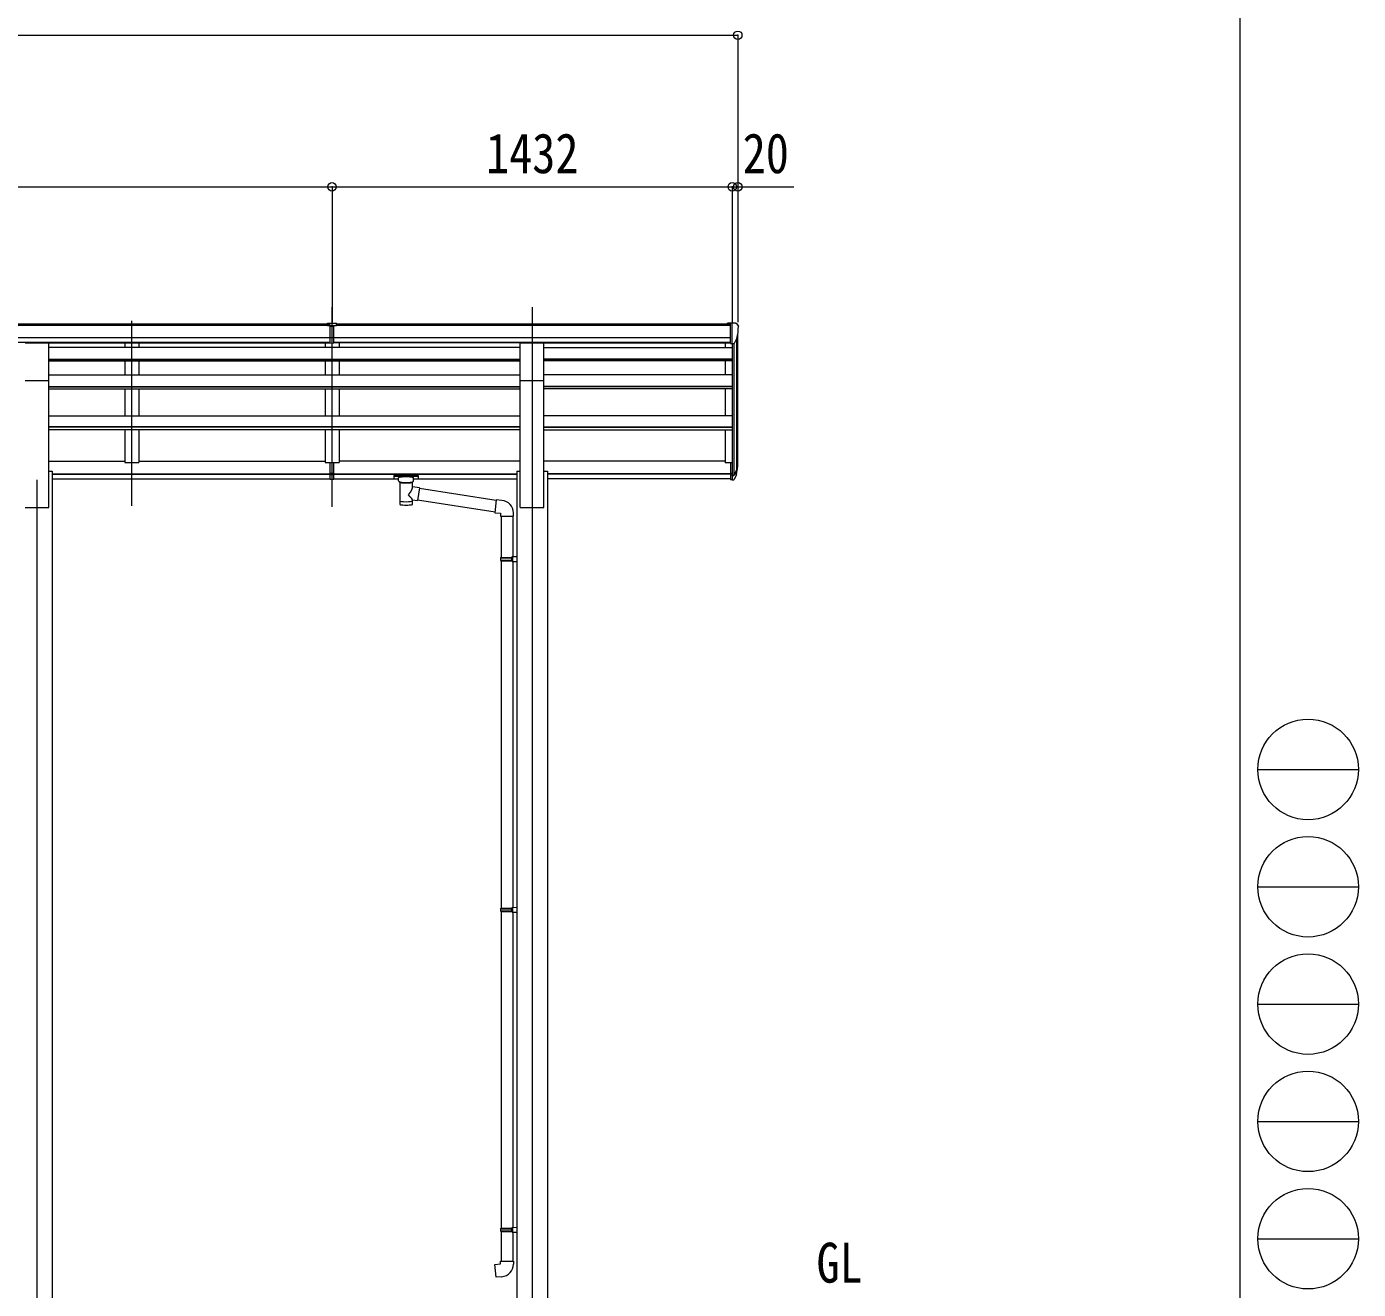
# Model space of a CAD drawing. Units: millimetres at full size, sheet at 1:30. Extents: x -8385 to 8479, y -5853 to 5787.
# Drawn here: x 3713 to 8479, y -2944 to 1576 of the extents above; entities that cross this region are included whole.
import ezdxf
from ezdxf.enums import TextEntityAlignment as Align

# ---------------------------------------------------------------- set-up
doc = ezdxf.new("R2010")
doc.units = ezdxf.units.MM
doc.header["$LTSCALE"] = 30
doc.header["$PDMODE"] = 32
doc.header["$PDSIZE"] = 30
for name, color, linetype, lineweight in [('0-0_0', 7, 'Continuous', 9), ('0-1_本体', 4, 'Continuous', 9), ('0-2_部品', 7, 'Continuous', 9), ('0-8_PARTS2', 2, 'Continuous', 9), ('0-A_寸法', 6, 'Continuous', 9), ('F-0_240', 7, 'Continuous', 9)]:
    doc.layers.add(name, color=color, linetype=linetype, lineweight=lineweight)
doc.styles.add('ＭＳ ゴシック', font='')
doc.styles.get('ＭＳ ゴシック').set_extended_font_data('MS Gothic')

msp = doc.modelspace()

# ---------------------------------------------------------------- linework, layer by layer
at = {"layer": '0-1_本体'}
for p, q in [((-199.37, 512.95), (4799.63, 512.95)), ((-199.37, 507.59), (4799.63, 507.59)), ((4822.63, 512.95), (6231.63, 512.95)), ((4822.63, 507.59), (6231.63, 507.59)), ((-199.37, 464.08), (4799.63, 464.07)), ((-199.37, 446.41), (4799.63, 446.41)), ((3792.63, 443.91), (4799.63, 443.91)), ((4065.13, 443.95), (4065.13, 428.17)), ((4115.13, 443.95), (4115.13, 428.17)), ((4781.13, 443.95), (4781.13, 428.17)), ((4812.63, 464.08), (6231.63, 464.07)), ((4812.63, 446.41), (6231.63, 446.41)), ((5479.63, 444.03), (4812.63, 444.03)), ((4831.13, 443.95), (4831.13, 428.17)), ((5564.63, 443.91), (6231.63, 443.91)), ((6213.13, 443.62), (6213.13, 427.76)), ((6238.13, 442.57), (6238.13, 15.97)), ((6244.13, 442.05), (6244.13, -28.47)), ((6253.85, 457.4), (6253.85, -10.47)), ((6258.13, 13.8), (6258.13, 476.2)), ((4806.13, 428.17), (3792.63, 428.17)), ((3792.63, 386.48), (4806.13, 386.48)), ((3792.63, 384.79), (4806.13, 384.79)), ((5479.63, 428.17), (4806.13, 428.17)), ((4806.13, 380.38), (4806.13, 428.17)), ((4806.13, 386.48), (5479.63, 386.48)), ((4806.13, 384.79), (5479.63, 384.79)), ((5564.63, 428.17), (6238.13, 428.17)), ((6238.13, 386.48), (5564.63, 386.48)), ((6238.13, 384.79), (5564.63, 384.79)), ((3792.63, 380.38), (4806.13, 380.38)), ((4065.13, 380.38), (4065.13, 329.4)), ((4115.13, 380.38), (4115.13, 329.4)), ((4781.13, 380.38), (4781.13, 329.4)), ((4806.13, 380.38), (5479.63, 380.38)), ((4831.13, 380.38), (4831.13, 329.4)), ((6238.13, 380.38), (5564.63, 380.38)), ((6213.13, 380.38), (6213.13, 329.39)), ((3792.63, 329.39), (4806.13, 329.39)), ((3792.63, -145.47), (3792.63, 310.17)), ((3792.63, 288.74), (4806.13, 288.74)), ((3792.63, 287.05), (4806.13, 287.05)), ((4806.13, 329.39), (5479.63, 329.39)), ((4806.13, 280.33), (4806.13, 329.39)), ((4806.13, 288.74), (5479.63, 288.74)), ((4806.13, 287.05), (5479.63, 287.05)), ((5479.63, -145.47), (5479.63, 310.17)), ((6238.13, 329.39), (5564.63, 329.39)), ((5564.63, -145.47), (5564.63, 310.17)), ((6238.13, 288.74), (5564.63, 288.74)), ((6238.13, 287.05), (5564.63, 287.05)), ((3792.63, 280.33), (4806.3, 280.33)), ((4065.13, 280.35), (4065.13, 183.66)), ((4115.13, 280.35), (4115.13, 183.66)), ((4781.13, 280.35), (4781.13, 183.66)), ((4806.13, 280.33), (5479.63, 280.33)), ((4831.13, 280.35), (4831.13, 183.66)), ((6238.3, 280.33), (5564.63, 280.33)), ((6213.13, 280.33), (6213.13, 183.66)), ((3792.63, 183.66), (4806.13, 183.66)), ((4806.13, 144.19), (3792.63, 144.19)), ((4806.13, 183.66), (5479.63, 183.66)), ((4806.13, 133.47), (4806.13, 183.66)), ((5479.63, 144.19), (4806.13, 144.19)), ((6238.13, 183.66), (5564.63, 183.66)), ((5564.63, 144.19), (6238.13, 144.19)), ((4806.13, 142.51), (3792.63, 142.51)), ((4806.13, 133.47), (3792.63, 133.47)), ((4065.13, 133.47), (4065.13, 15.55)), ((4115.13, 133.47), (4115.13, 15.55)), ((4781.13, 133.47), (4781.13, 15.55)), ((5479.63, 142.51), (4806.13, 142.51)), ((5479.63, 133.47), (4806.13, 133.47)), ((4831.13, 133.47), (4831.13, 15.55)), ((5564.63, 142.51), (6238.13, 142.51)), ((5564.63, 133.47), (6238.13, 133.47)), ((6213.13, 133.47), (6213.13, 15.14)), ((3792.63, 20.35), (4065.13, 20.35)), ((4065.13, 15.55), (4115.13, 15.55)), ((4115.13, 20.35), (4781.13, 20.35)), ((4781.13, 15.55), (4831.13, 15.55)), ((5479.63, 20.35), (4831.13, 20.35)), ((6213.13, 20.35), (5564.63, 20.35)), ((6231.63, 15.14), (6213.13, 15.14)), ((3792.63, -15.47), (3805.13, -15.47)), ((3805.13, -15.47), (3805.13, -3495.46)), ((3805.13, -23.95), (4799.63, -23.95)), ((3805.13, -25.33), (4799.63, -25.33)), ((3805.13, -42.51), (4799.63, -42.51)), ((4812.63, -23.95), (5467.13, -23.95)), ((4812.63, -25.33), (5467.13, -25.33)), ((4812.63, -42.51), (5044.13, -42.51)), ((5098.13, -42.51), (5467.13, -42.51)), ((5467.13, -15.47), (5479.63, -15.47)), ((5467.13, -15.47), (5467.13, -3495.46)), ((5564.63, -15.47), (5577.13, -15.47)), ((5577.13, -15.47), (5577.13, -3495.46)), ((6231.63, -23.95), (5577.13, -23.95)), ((6231.63, -25.33), (5577.13, -25.33)), ((6231.63, -42.51), (5577.13, -42.51)), ((3707.63, -145.47), (3792.63, -145.47)), ((5479.63, -145.47), (5564.63, -145.47))]:
    msp.add_line(p, q, dxfattribs=at)
at = {"layer": '0-2_部品'}
for p, q in [((4789.63, 506.49), (4789.63, 514.33)), ((4789.63, 506.49), (4799.63, 506.49)), ((4806.13, 505.67), (4799.63, 506.07)), ((4799.63, 504.49), (4812.63, 504.49)), ((4812.63, 506.01), (4806.13, 505.69)), ((4812.63, 442.86), (4812.63, 508.14)), ((6231.63, 514.52), (6221.63, 514.44)), ((6221.63, 512.92), (6221.63, 514.44)), ((6231.63, 442.54), (6231.63, 514.52)), ((6250.13, 514.52), (6231.63, 514.52)), ((6238.13, 441.54), (6238.13, 514.52)), ((6250.13, 514.52), (6252.46, 514.38)), ((6253.22, 513.96), (6257.29, 508.15)), ((6260.13, 505.15), (6260.13, 504.52)), ((3707.63, 444.32), (3792.63, 444.32)), ((3792.63, 310.17), (3792.63, 444.32)), ((4799.63, 462.97), (4806.13, 462.81)), ((4799.63, 443.92), (4806.13, 443.53)), ((4806.13, 462.81), (4812.63, 462.97)), ((4806.13, 443.53), (4812.63, 443.92)), ((5479.63, 444.29), (5564.63, 444.29)), ((5479.63, 310.13), (5479.63, 444.29)), ((5564.63, 310.13), (5564.63, 444.29)), ((6231.63, 442.54), (6238.13, 442.54)), ((6238.13, 441.54), (6243.34, 441.86)), ((6245.76, 443.35), (6255.03, 459.42)), ((3707.63, 310.17), (3792.63, 310.17)), ((5479.63, 310.13), (5564.63, 310.13)), ((4799.63, -21.96), (4799.63, 15.52)), ((4812.63, -21.96), (4812.63, 15.52)), ((6231.63, 15.94), (6231.63, -45.13)), ((6231.63, 15.94), (6238.13, 15.94)), ((6238.13, 15.94), (6238.13, -45.95)), ((4799.63, -21.96), (4812.63, -21.96)), ((4799.63, -44.21), (4799.63, -21.96)), ((4799.63, -27.36), (4812.63, -27.36)), ((4799.63, -43.14), (4806.13, -43.54)), ((4806.13, -43.54), (4812.63, -43.14)), ((4812.63, -44.21), (4812.63, -21.96)), ((5027.63, -30.84), (5027.63, -41.6)), ((5027.63, -31.03), (5027.63, -32.57)), ((5029.63, -30.18), (5112.63, -30.18)), ((5029.63, -32.35), (5112.63, -32.35)), ((5029.63, -42.26), (5044.13, -42.26)), ((5044.13, -49.07), (5044.13, -38.79)), ((5098.13, -49.07), (5098.13, -38.79)), ((5098.13, -42.26), (5112.63, -42.26)), ((5114.63, -30.84), (5114.63, -41.6)), ((6231.63, -22.38), (6238.13, -22.38)), ((6231.63, -27.78), (6238.13, -27.78)), ((6231.63, -45.13), (6238.13, -45.13)), ((6238.13, -28.78), (6243.27, -28.78)), ((6238.13, -30.78), (6242.98, -30.78)), ((6238.13, -45.95), (6242.98, -45.95)), ((6244.56, -28.03), (6254.32, -9.61)), ((6255.74, -10.1), (6245.58, -29.28)), ((6253.15, -26.96), (6245.58, -44.45)), ((5048.23, -53.57), (5048.21, -133.86)), ((5094.03, -71.14), (5094.03, -53.56)), ((5119.25, -75.05), (5094.03, -71.14)), ((5119.25, -75.05), (5112.23, -120.31)), ((5393.07, -119.59), (5118.94, -77.07)), ((5094.05, -133.86), (5094.03, -117.23)), ((5094.03, -117.49), (5112.23, -120.31)), ((5389.4, -161.53), (5112.5, -118.57)), ((5414.05, -119.72), (5393.22, -117.89)), ((5409.13, -175.46), (5455.13, -175.46)), ((5411.13, -175.46), (5411.13, -323.42)), ((5453.13, -175.46), (5453.13, -320.86)), ((5455.13, -175.46), (5455.13, -164.54)), ((5409.13, -325.42), (5410.13, -323.42)), ((5409.13, -325.42), (5453.13, -325.42)), ((5409.13, -325.42), (5409.13, -333.42)), ((5409.13, -333.42), (5453.13, -333.42)), ((5409.13, -333.42), (5410.13, -335.42)), ((5410.13, -323.42), (5453.13, -323.42)), ((5448.65, -325.42), (5448.23, -323.42)), ((5451.13, -320.92), (5467.13, -320.45)), ((5451.13, -322.92), (5451.13, -320.92)), ((5451.13, -322.92), (5453.13, -322.92)), ((5467.13, -320.45), (5467.13, -338.39)), ((5410.13, -335.42), (5453.13, -335.42)), ((5411.13, -335.42), (5411.13, -1579.19)), ((5451.13, -337.92), (5451.13, -335.92)), ((5451.13, -337.92), (5467.13, -338.39)), ((5453.13, -337.98), (5453.13, -1576.63)), ((5409.13, -1581.19), (5410.13, -1579.19)), ((5409.13, -1581.19), (5453.13, -1581.19)), ((5409.13, -1581.19), (5409.13, -1589.19)), ((5409.13, -1589.19), (5453.13, -1589.19)), ((5409.13, -1589.19), (5410.13, -1591.19)), ((5410.13, -1579.19), (5453.13, -1579.19)), ((5410.13, -1591.19), (5453.13, -1591.19)), ((5411.13, -1591.19), (5411.13, -2724.76)), ((5448.65, -1581.19), (5448.23, -1579.19)), ((5451.13, -1576.69), (5467.13, -1576.22)), ((5451.13, -1578.69), (5451.13, -1576.69)), ((5451.13, -1578.69), (5453.13, -1578.69)), ((5451.13, -1593.69), (5451.13, -1591.69)), ((5451.13, -1593.69), (5467.13, -1594.16)), ((5453.13, -1593.75), (5453.13, -2722.21)), ((5467.13, -1576.22), (5467.13, -1594.16)), ((5409.13, -2726.76), (5410.13, -2724.76)), ((5409.13, -2726.76), (5453.13, -2726.76)), ((5409.13, -2726.76), (5409.13, -2734.76)), ((5409.13, -2734.76), (5453.13, -2734.76)), ((5409.13, -2734.76), (5410.13, -2736.76)), ((5410.13, -2724.76), (5453.13, -2724.76)), ((5410.13, -2736.76), (5453.13, -2736.76)), ((5411.13, -2736.76), (5411.13, -2842.9)), ((5448.65, -2726.76), (5448.23, -2724.76)), ((5451.13, -2722.26), (5467.13, -2721.79)), ((5451.13, -2724.26), (5451.13, -2722.26)), ((5451.13, -2724.26), (5453.13, -2724.26)), ((5451.13, -2739.26), (5451.13, -2737.26)), ((5451.13, -2739.26), (5467.13, -2739.74)), ((5453.13, -2739.32), (5453.13, -2842.9)), ((5467.13, -2721.79), (5467.13, -2739.74)), ((5409.13, -2842.9), (5455.13, -2842.9)), ((5409.13, -2852.9), (5409.13, -2842.9)), ((5455.13, -2842.9), (5455.13, -2853.82))]:
    msp.add_line(p, q, dxfattribs=at)
for points in [[(4789.63, 514.33), (4807.63, 514.49), (4822.63, 514.36)], [(4812.63, 442.86), (4806.13, 442.46), (4799.63, 442.86), (4799.63, 508.2)], [(4812.63, 506.53), (4822.63, 506.62), (4822.63, 514.36)], [(4812.63, 461.87), (4809.37, 461.79), (4806.13, 461.7), (4802.89, 461.79), (4799.63, 461.87)], [(4812.63, -44.21), (4806.13, -44.6), (4799.63, -44.21)], [(5027.63, -30.84), (5027.67, -30.64), (5027.75, -30.51), (5027.85, -30.41), (5027.95, -30.35), (5028.07, -30.31), (5028.37, -30.25), (5028.86, -30.2), (5029.4, -30.18), (5029.63, -30.18)], [(5027.63, -41.6), (5027.67, -41.79), (5027.75, -41.93), (5027.85, -42.02), (5027.95, -42.09), (5028.07, -42.13), (5028.37, -42.19), (5028.86, -42.24), (5029.4, -42.26), (5029.63, -42.26)], [(5112.63, -30.18), (5112.98, -30.18), (5113.51, -30.21), (5113.96, -30.26), (5114.27, -30.33), (5114.44, -30.43), (5114.56, -30.57), (5114.62, -30.75), (5114.63, -30.84)], [(5112.63, -42.26), (5112.98, -42.26), (5113.51, -42.23), (5113.96, -42.18), (5114.27, -42.1), (5114.44, -42.01), (5114.56, -41.87), (5114.62, -41.69), (5114.63, -41.6)], [(5044.17, -49.01), (5044.15, -49.37), (5044.39, -50.33), (5044.91, -51.21), (5045.72, -52.05), (5046.83, -52.85), (5048.23, -53.57)], [(5094.03, -53.56), (5094.26, -53.47), (5095.62, -52.73), (5096.73, -51.88), (5097.49, -51.02), (5097.95, -50.12), (5098.12, -49.23)], [(5393.22, -117.89), (5389.21, -163.72), (5409.13, -165.46), (5409.13, -175.46)], [(5448.65, -325.42), (5448.65, -333.42), (5448.23, -335.42)], [(5451.13, -335.92), (5453.13, -335.92), (5453.13, -322.92)], [(5448.65, -1581.19), (5448.65, -1589.19), (5448.23, -1591.19)], [(5451.13, -1591.69), (5453.13, -1591.69), (5453.13, -1578.69)], [(5448.65, -2726.76), (5448.65, -2734.76), (5448.23, -2736.76)], [(5451.13, -2737.26), (5453.13, -2737.26), (5453.13, -2724.26)], [(5414.05, -2898.65), (5393.22, -2900.47), (5389.21, -2854.65), (5409.13, -2852.9)]]:
    msp.add_lwpolyline(points, dxfattribs=at)
for centre, radius, start, end in [((6252.4, 513.38), 1, 35, 86.5), ((6058.13, 504.52), 202, 347.09739, 0), ((6257.13, 505.15), 3, 0, 87), ((6243.16, 444.85), 3, 273.5, 330), ((6124.91, 9.12), 133.22, 344.28698, 356.72013), ((6170.18, 16.34), 88.05, 342.78929, 2.77608), ((6169.47, 12.06), 89.07, 345.58812, 5.50424), ((6242.98, -27.78), 3, 270, 330), ((6242.98, -42.95), 3, 270, 330), ((6243.27, -27.28), 1.5, 270, 330), ((5410.13, -164.54), 45, 0, 85), ((5410.13, -2853.82), 45, 275, 0)]:
    msp.add_arc(centre, radius, start, end, dxfattribs=at)
for centre, major_axis, ratio, start_param, end_param in [((4830.7, 504.18), (24.57, -1.51), 0.121868, 3.1422238, 3.1491027), ((5029.63, -32.57), (2, 0), 0.109601, 1.5707963, 3.1415927), ((5071.13, -38.79), (27, 0), 0.122176, 6.2831853, 9.424778), ((5112.63, -32.57), (2, 0), 0.109601, 0, 1.5707963), ((5071.14, -54.02), (-22.91, 0.42), 0.072511, 0.0008029, 1.5715993), ((5071.14, -55.65), (-22.91, 0.42), 0.072511, 0.0008029, 1.5715993), ((5071.12, -54.02), (22.92, 0.42), 0.07247, 4.71158, 6.2823764), ((5071.12, -55.65), (22.92, 0.42), 0.07247, 4.71158, 6.2823764), ((5071.13, -97.68), (-22.81, -26.62), 0.234429, 1.6855472, 3.1268519), ((5082.13, -49.07), (16, 0), 0.361356, 6.2636979, 6.2831853), ((5071.13, -133.86), (22.92, 0), 0.101955, 3.1415499, 6.2833984), ((5071.13, -121.42), (22.91, 0), 0.122865, 3.1415927, 6.2831853), ((5073.69, -95.04), (20.32, -22.25), 0.045535, 0.0389954, 1.3075346)]:
    msp.add_ellipse(centre, major_axis=major_axis, ratio=ratio, start_param=start_param, end_param=end_param, dxfattribs=at)
at = {"layer": '0-8_PARTS2'}
for p, q in [((4806.13, -143.12), (4806.13, 572.14)), ((5522.13, 572.14), (5522.13, -3595.46)), ((4090.13, -139.27), (4090.13, 523.26)), ((3750.13, -45.47), (3750.13, -3595.47))]:
    msp.add_line(p, q, dxfattribs=at)
at = {"layer": '0-A_寸法'}
for p, q in [((-225.87, 1545.69), (6258.13, 1545.69)), ((6258.13, 1545.69), (6258.13, 518.71)), ((-205.87, 1002.89), (4806.13, 1002.89)), ((4806.13, 1002.89), (4806.13, 518.71)), ((4806.13, 1002.89), (4806.13, 518.71)), ((4806.13, 1002.89), (6238.13, 1002.89)), ((6238.13, 1002.89), (6238.13, 518.71)), ((6238.13, 1002.89), (6258.13, 1002.89)), ((6258.13, 1002.89), (6258.13, 518.71)), ((6258.13, 1002.89), (6458.13, 1002.89))]:
    msp.add_line(p, q, dxfattribs=at)
for p in [(6258.13, 1545.69), (4806.13, 1002.89), (6238.13, 1002.89), (6258.13, 1002.89)]:
    msp.add_point(p, dxfattribs=at)
at = {"layer": 'F-0_240', "color": 5}
msp.add_line((8054.55, 5787.34), (8054.55, -5852.66), dxfattribs=at)
at = {"layer": 'F-0_240', "color": 4}
for p, q in [((8118.66, -1082.66), (8478.66, -1082.66)), ((8118.66, -1502.66), (8478.66, -1502.66)), ((8118.66, -1922.66), (8478.66, -1922.66)), ((8118.66, -2342.66), (8478.66, -2342.66)), ((8118.66, -2762.66), (8478.66, -2762.66))]:
    msp.add_line(p, q, dxfattribs=at)
for centre in [(8298.66, -1082.66), (8298.66, -1502.66), (8298.66, -1922.66), (8298.66, -2342.66), (8298.66, -2762.66)]:
    msp.add_circle(centre, 180, dxfattribs=at)

# ---------------------------------------------------------------- texts
at = {"layer": '0-0_0', "style": 'ＭＳ ゴシック', "width": 0.85}
msp.add_text('GL', height=143, dxfattribs=at).set_placement((6539.66, -2962.91), align=Align.BOTTOM_LEFT)
at = {"layer": '0-A_寸法', "color": 7, "style": 'ＭＳ ゴシック', "width": 0.85}
for s, p in [('1432', (5357.13, 1008.89)), ('20', (6275.63, 1008.89))]:
    msp.add_text(s, height=143, dxfattribs=at).set_placement(p, align=Align.BOTTOM_LEFT)

doc.saveas('drawing.dxf')
